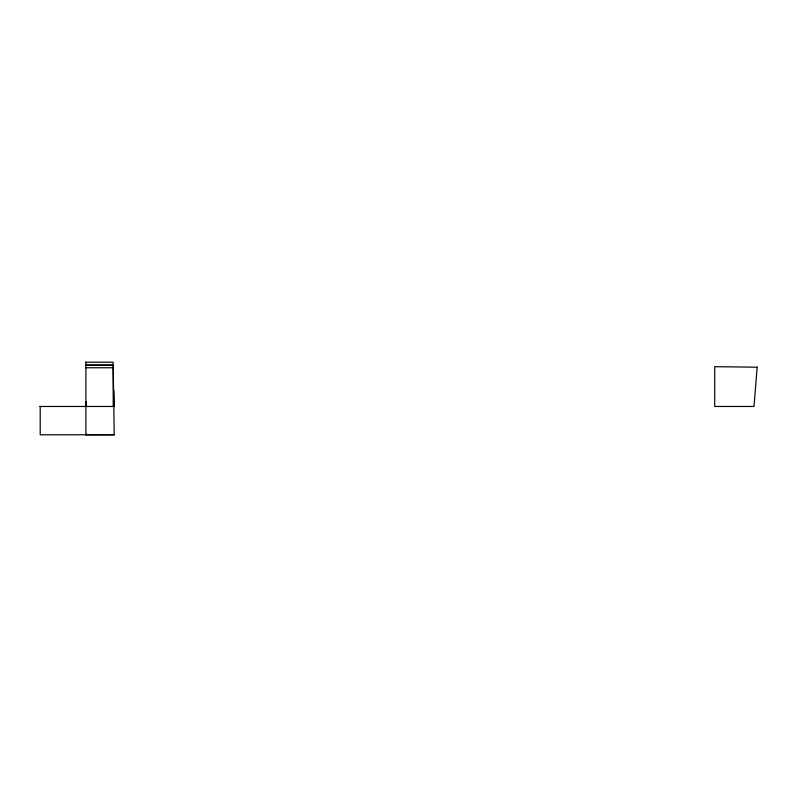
<?xml version="1.0" encoding="UTF-8"?>
<svg xmlns="http://www.w3.org/2000/svg" width="797" height="797" viewBox="0 0 797 797"><rect width="100%" height="100%" fill="white"/><g stroke="black" fill="none" stroke-linecap="round" stroke-linejoin="round"><path stroke-width="1.2" d="M85.468 362.207L113.124 362.207L114.22 434.773L85.907 434.793L85.907 362.207M85.907 364.976L113.184 364.976L113.204 406.47M85.907 365.365L113.204 365.365M85.907 367.756L113.184 367.756M39.85 406.47L114.33 406.47M114.22 434.773L40.199 434.793L40.199 406.47M113.802 390.381L114.22 406.47M85.907 401.758L85.907 406.47M86.026 434.126L86.026 434.773M757.15 367.198L754.002 406.47L714.71 406.47L714.71 366.68L757.15 367.198"/></g></svg>
